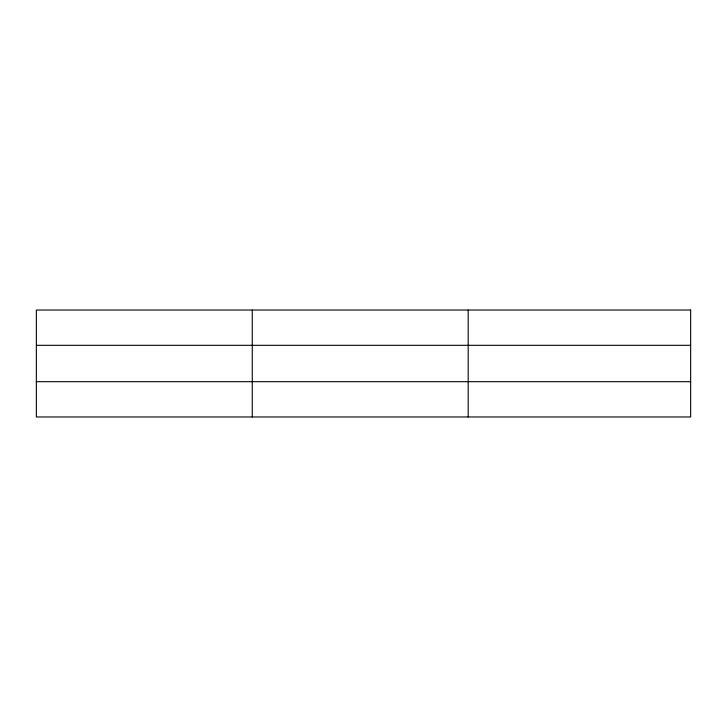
<?xml version="1.0" encoding="UTF-8"?>
<svg xmlns="http://www.w3.org/2000/svg" width="727" height="727" viewBox="0 0 727 727"><rect width="100%" height="100%" fill="white"/><g stroke="black" fill="none" stroke-linecap="round" stroke-linejoin="round"><path stroke-width="1.09" d="M252.269 416.971L252.269 310.029M468.188 416.971L468.188 310.029M36.35 345.316L690.65 345.316M36.35 381.684L690.65 381.684M690.65 310.029L690.65 416.971L36.35 416.971L36.35 310.029L690.65 310.029"/></g></svg>
